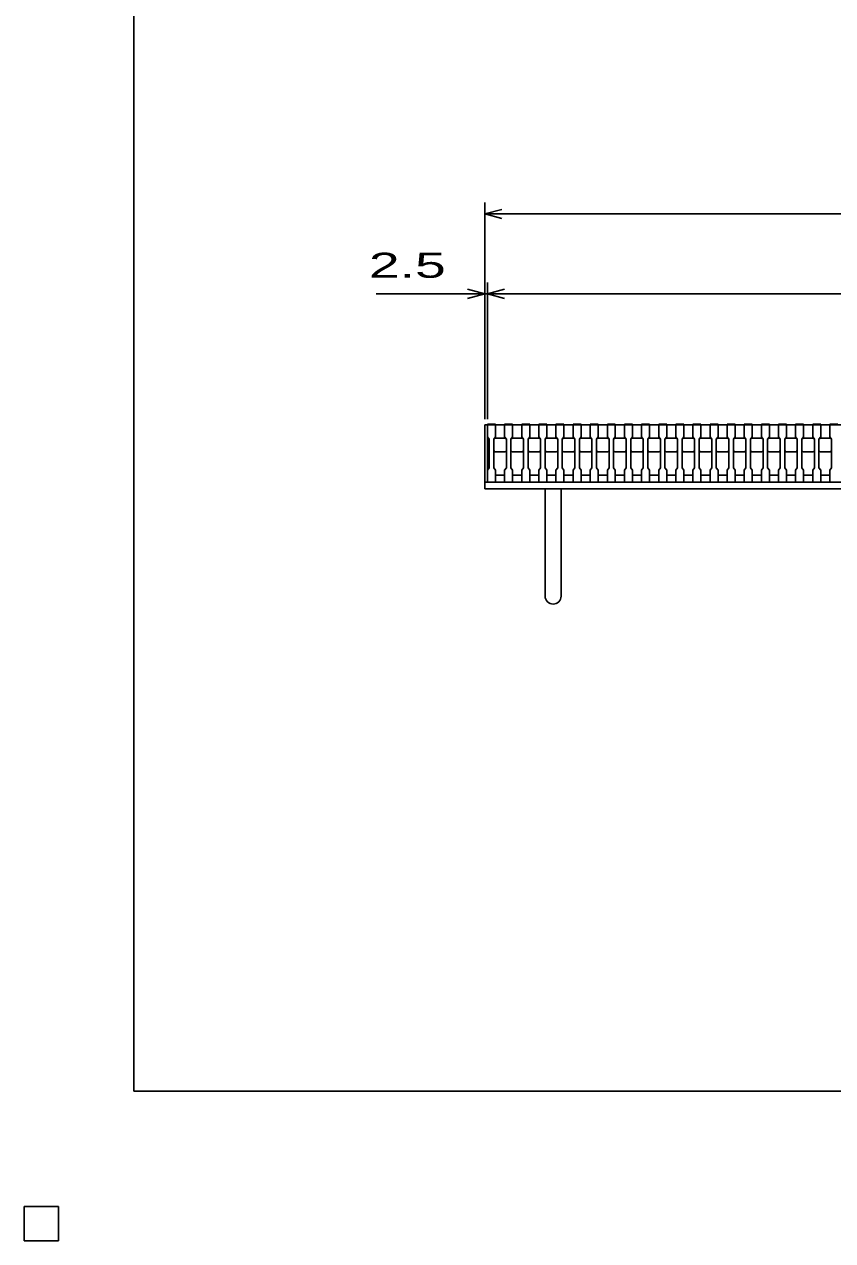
# Model space of a CAD drawing. Units: millimetres, scale not verified. Extents: x -1820 to 1736, y -1282 to 1048.
# Drawn here: x -1820 to -1112, y -1282 to -216 of the extents above; entities that cross this region are included whole.
import ezdxf
from ezdxf.enums import TextEntityAlignment as Align

# ---------------------------------------------------------------- set-up
doc = ezdxf.new("R2010")
doc.units = ezdxf.units.MM
doc.header["$LTSCALE"] = 10
for name, color, linetype, lineweight in [('0_2', 150, 'Continuous', 25), ('16', 3, 'Continuous', 25), ('19', 6, 'Continuous', 25), ('22', 4, 'Continuous', 25)]:
    doc.layers.add(name, color=color, linetype=linetype, lineweight=lineweight)
doc.styles.add('ベクトル', font='')
doc.styles.get('ベクトル').set_extended_font_data('ベクトル')

msp = doc.modelspace()

# ---------------------------------------------------------------- linework, layer by layer
at = {"layer": '0_2'}
for p, q in [((-1724, -1151.5), (-1724, 1048.5)), ((1736, -1151.5), (-1724, -1151.5))]:
    msp.add_line(p, q, dxfattribs=at)
at = {"layer": '16'}
for p, q in [((-1414, -567.5), (-1414, -566.8)), ((-1414, -566.8), (-1407, -566.8)), ((-1414, -567.5), (-1414, -578)), ((-1407, -567.5), (-1414, -567.5)), ((-1414, -567.5), (-1414, -611.5)), ((-1414, -567.5), (-419, -567.5)), ((-1407, -566.8), (-1407, -567.5)), ((-1407, -578), (-1407, -567.5)), ((-1399, -567.5), (-1399, -566.8)), ((-1399, -566.8), (-1392, -566.8)), ((-1399, -567.5), (-1399, -578)), ((-1392, -567.5), (-1399, -567.5)), ((-1392, -566.8), (-1392, -567.5)), ((-1392, -578), (-1392, -567.5)), ((-1384, -567.5), (-1384, -566.8)), ((-1384, -566.8), (-1377, -566.8)), ((-1384, -567.5), (-1384, -578)), ((-1377, -567.5), (-1384, -567.5)), ((-1377, -566.8), (-1377, -567.5)), ((-1377, -578), (-1377, -567.5)), ((-1369, -567.5), (-1369, -566.8)), ((-1369, -566.8), (-1362, -566.8)), ((-1369, -567.5), (-1369, -578)), ((-1362, -567.5), (-1369, -567.5)), ((-1362, -566.8), (-1362, -567.5)), ((-1362, -578), (-1362, -567.5)), ((-1354, -567.5), (-1354, -566.8)), ((-1354, -566.8), (-1347, -566.8)), ((-1354, -567.5), (-1354, -578)), ((-1347, -567.5), (-1354, -567.5)), ((-1347, -566.8), (-1347, -567.5)), ((-1347, -578), (-1347, -567.5)), ((-1339, -567.5), (-1339, -566.8)), ((-1339, -566.8), (-1332, -566.8)), ((-1339, -567.5), (-1339, -578)), ((-1332, -567.5), (-1339, -567.5)), ((-1332, -566.8), (-1332, -567.5)), ((-1332, -578), (-1332, -567.5)), ((-1324, -567.5), (-1324, -566.8)), ((-1324, -566.8), (-1317, -566.8)), ((-1324, -567.5), (-1324, -578)), ((-1317, -567.5), (-1324, -567.5)), ((-1317, -566.8), (-1317, -567.5)), ((-1317, -578), (-1317, -567.5)), ((-1309, -567.5), (-1309, -566.8)), ((-1309, -566.8), (-1302, -566.8)), ((-1309, -567.5), (-1309, -578)), ((-1302, -567.5), (-1309, -567.5)), ((-1302, -566.8), (-1302, -567.5)), ((-1302, -578), (-1302, -567.5)), ((-1294, -567.5), (-1294, -566.8)), ((-1294, -566.8), (-1287, -566.8)), ((-1294, -567.5), (-1294, -578)), ((-1287, -567.5), (-1294, -567.5)), ((-1287, -566.8), (-1287, -567.5)), ((-1287, -578), (-1287, -567.5)), ((-1279, -567.5), (-1279, -566.8)), ((-1279, -566.8), (-1272, -566.8)), ((-1279, -567.5), (-1279, -578)), ((-1272, -567.5), (-1279, -567.5)), ((-1272, -566.8), (-1272, -567.5)), ((-1272, -578), (-1272, -567.5)), ((-1264, -567.5), (-1264, -566.8)), ((-1264, -566.8), (-1257, -566.8)), ((-1264, -567.5), (-1264, -578)), ((-1257, -567.5), (-1264, -567.5)), ((-1257, -566.8), (-1257, -567.5)), ((-1257, -578), (-1257, -567.5)), ((-1249, -567.5), (-1249, -566.8)), ((-1249, -566.8), (-1242, -566.8)), ((-1249, -567.5), (-1249, -578)), ((-1242, -567.5), (-1249, -567.5)), ((-1242, -566.8), (-1242, -567.5)), ((-1242, -578), (-1242, -567.5)), ((-1234, -567.5), (-1234, -566.8)), ((-1234, -566.8), (-1227, -566.8)), ((-1234, -567.5), (-1234, -578)), ((-1227, -567.5), (-1234, -567.5)), ((-1227, -566.8), (-1227, -567.5)), ((-1227, -578), (-1227, -567.5)), ((-1219, -567.5), (-1219, -566.8)), ((-1219, -566.8), (-1212, -566.8)), ((-1219, -567.5), (-1219, -578)), ((-1212, -567.5), (-1219, -567.5)), ((-1212, -566.8), (-1212, -567.5)), ((-1212, -578), (-1212, -567.5)), ((-1204, -567.5), (-1204, -566.8)), ((-1204, -566.8), (-1197, -566.8)), ((-1204, -567.5), (-1204, -578)), ((-1197, -567.5), (-1204, -567.5)), ((-1197, -566.8), (-1197, -567.5)), ((-1197, -578), (-1197, -567.5)), ((-1189, -567.5), (-1189, -566.8)), ((-1189, -566.8), (-1182, -566.8)), ((-1189, -567.5), (-1189, -578)), ((-1182, -567.5), (-1189, -567.5)), ((-1182, -566.8), (-1182, -567.5)), ((-1182, -578), (-1182, -567.5)), ((-1174, -567.5), (-1174, -566.8)), ((-1174, -566.8), (-1167, -566.8)), ((-1174, -567.5), (-1174, -578)), ((-1167, -567.5), (-1174, -567.5)), ((-1167, -566.8), (-1167, -567.5)), ((-1167, -578), (-1167, -567.5)), ((-1159, -567.5), (-1159, -566.8)), ((-1159, -566.8), (-1152, -566.8)), ((-1159, -567.5), (-1159, -578)), ((-1152, -567.5), (-1159, -567.5)), ((-1152, -566.8), (-1152, -567.5)), ((-1152, -578), (-1152, -567.5)), ((-1144, -567.5), (-1144, -566.8)), ((-1144, -566.8), (-1137, -566.8)), ((-1144, -567.5), (-1144, -578)), ((-1137, -567.5), (-1144, -567.5)), ((-1137, -566.8), (-1137, -567.5)), ((-1137, -578), (-1137, -567.5)), ((-1129, -567.5), (-1129, -566.8)), ((-1129, -566.8), (-1122, -566.8)), ((-1129, -567.5), (-1129, -578)), ((-1122, -567.5), (-1129, -567.5)), ((-1122, -566.8), (-1122, -567.5)), ((-1122, -578), (-1122, -567.5)), ((-1114, -567.5), (-1114, -566.8)), ((-1114, -566.8), (-1107, -566.8)), ((-1114, -567.5), (-1114, -578)), ((-1107, -567.5), (-1114, -567.5)), ((-1414, -578), (-1412.5, -580)), ((-1412.5, -580), (-1412.5, -605)), ((-1408.5, -580), (-1407, -578)), ((-1408.5, -580), (-1407.5, -579)), ((-1408.5, -605), (-1408.5, -580)), ((-1407.5, -579), (-1398.5, -579)), ((-1399, -578), (-1397.5, -580)), ((-1398.5, -579), (-1397.5, -580)), ((-1397.5, -580), (-1397.5, -605)), ((-1393.5, -580), (-1392, -578)), ((-1393.5, -580), (-1392.5, -579)), ((-1393.5, -605), (-1393.5, -580)), ((-1392.5, -579), (-1383.5, -579)), ((-1384, -578), (-1382.5, -580)), ((-1383.5, -579), (-1382.5, -580)), ((-1382.5, -580), (-1382.5, -605)), ((-1378.5, -580), (-1377, -578)), ((-1378.5, -580), (-1377.5, -579)), ((-1378.5, -605), (-1378.5, -580)), ((-1377.5, -579), (-1368.5, -579)), ((-1369, -578), (-1367.5, -580)), ((-1368.5, -579), (-1367.5, -580)), ((-1367.5, -580), (-1367.5, -605)), ((-1363.5, -580), (-1362, -578)), ((-1363.5, -580), (-1362.5, -579)), ((-1363.5, -605), (-1363.5, -580)), ((-1362.5, -579), (-1353.5, -579)), ((-1354, -578), (-1352.5, -580)), ((-1353.5, -579), (-1352.5, -580)), ((-1352.5, -580), (-1352.5, -605)), ((-1348.5, -580), (-1347, -578)), ((-1348.5, -580), (-1347.5, -579)), ((-1348.5, -605), (-1348.5, -580)), ((-1347.5, -579), (-1338.5, -579)), ((-1339, -578), (-1337.5, -580)), ((-1338.5, -579), (-1337.5, -580)), ((-1337.5, -580), (-1337.5, -605)), ((-1333.5, -580), (-1332, -578)), ((-1333.5, -580), (-1332.5, -579)), ((-1333.5, -605), (-1333.5, -580)), ((-1332.5, -579), (-1323.5, -579)), ((-1324, -578), (-1322.5, -580)), ((-1323.5, -579), (-1322.5, -580)), ((-1322.5, -580), (-1322.5, -605)), ((-1318.5, -580), (-1317, -578)), ((-1318.5, -580), (-1317.5, -579)), ((-1318.5, -605), (-1318.5, -580)), ((-1317.5, -579), (-1308.5, -579)), ((-1309, -578), (-1307.5, -580)), ((-1308.5, -579), (-1307.5, -580)), ((-1307.5, -580), (-1307.5, -605)), ((-1303.5, -580), (-1302, -578)), ((-1303.5, -580), (-1302.5, -579)), ((-1303.5, -605), (-1303.5, -580)), ((-1302.5, -579), (-1293.5, -579)), ((-1294, -578), (-1292.5, -580)), ((-1293.5, -579), (-1292.5, -580)), ((-1292.5, -580), (-1292.5, -605)), ((-1288.5, -580), (-1287, -578)), ((-1288.5, -580), (-1287.5, -579)), ((-1288.5, -605), (-1288.5, -580)), ((-1287.5, -579), (-1278.5, -579)), ((-1279, -578), (-1277.5, -580)), ((-1278.5, -579), (-1277.5, -580)), ((-1277.5, -580), (-1277.5, -605)), ((-1273.5, -580), (-1272, -578)), ((-1273.5, -580), (-1272.5, -579)), ((-1273.5, -605), (-1273.5, -580)), ((-1272.5, -579), (-1263.5, -579)), ((-1264, -578), (-1262.5, -580)), ((-1263.5, -579), (-1262.5, -580)), ((-1262.5, -580), (-1262.5, -605)), ((-1258.5, -580), (-1257, -578)), ((-1258.5, -580), (-1257.5, -579)), ((-1258.5, -605), (-1258.5, -580)), ((-1257.5, -579), (-1248.5, -579)), ((-1249, -578), (-1247.5, -580)), ((-1248.5, -579), (-1247.5, -580)), ((-1247.5, -580), (-1247.5, -605)), ((-1243.5, -580), (-1242, -578)), ((-1243.5, -580), (-1242.5, -579)), ((-1243.5, -605), (-1243.5, -580)), ((-1242.5, -579), (-1233.5, -579)), ((-1234, -578), (-1232.5, -580)), ((-1233.5, -579), (-1232.5, -580)), ((-1232.5, -580), (-1232.5, -605)), ((-1228.5, -580), (-1227, -578)), ((-1228.5, -580), (-1227.5, -579)), ((-1228.5, -605), (-1228.5, -580)), ((-1227.5, -579), (-1218.5, -579)), ((-1219, -578), (-1217.5, -580)), ((-1218.5, -579), (-1217.5, -580)), ((-1217.5, -580), (-1217.5, -605)), ((-1213.5, -580), (-1212, -578)), ((-1213.5, -580), (-1212.5, -579)), ((-1213.5, -605), (-1213.5, -580)), ((-1212.5, -579), (-1203.5, -579)), ((-1204, -578), (-1202.5, -580)), ((-1203.5, -579), (-1202.5, -580)), ((-1202.5, -580), (-1202.5, -605)), ((-1198.5, -580), (-1197, -578)), ((-1198.5, -580), (-1197.5, -579)), ((-1198.5, -605), (-1198.5, -580)), ((-1197.5, -579), (-1188.5, -579)), ((-1189, -578), (-1187.5, -580)), ((-1188.5, -579), (-1187.5, -580)), ((-1187.5, -580), (-1187.5, -605)), ((-1183.5, -580), (-1182, -578)), ((-1183.5, -580), (-1182.5, -579)), ((-1183.5, -605), (-1183.5, -580)), ((-1182.5, -579), (-1173.5, -579)), ((-1174, -578), (-1172.5, -580)), ((-1173.5, -579), (-1172.5, -580)), ((-1172.5, -580), (-1172.5, -605)), ((-1168.5, -580), (-1167, -578)), ((-1168.5, -580), (-1167.5, -579)), ((-1168.5, -605), (-1168.5, -580)), ((-1167.5, -579), (-1158.5, -579)), ((-1159, -578), (-1157.5, -580)), ((-1158.5, -579), (-1157.5, -580)), ((-1157.5, -580), (-1157.5, -605)), ((-1153.5, -580), (-1152, -578)), ((-1153.5, -580), (-1152.5, -579)), ((-1153.5, -605), (-1153.5, -580)), ((-1152.5, -579), (-1143.5, -579)), ((-1144, -578), (-1142.5, -580)), ((-1143.5, -579), (-1142.5, -580)), ((-1142.5, -580), (-1142.5, -605)), ((-1138.5, -580), (-1137, -578)), ((-1138.5, -580), (-1137.5, -579)), ((-1138.5, -605), (-1138.5, -580)), ((-1137.5, -579), (-1128.5, -579)), ((-1129, -578), (-1127.5, -580)), ((-1128.5, -579), (-1127.5, -580)), ((-1127.5, -580), (-1127.5, -605)), ((-1123.5, -580), (-1122, -578)), ((-1123.5, -580), (-1122.5, -579)), ((-1123.5, -605), (-1123.5, -580)), ((-1122.5, -579), (-1113.5, -579)), ((-1114, -578), (-1112.5, -580)), ((-1113.5, -579), (-1112.5, -580)), ((-1112.5, -580), (-1112.5, -605)), ((-1407.5, -591), (-1408.5, -590)), ((-1398.5, -591), (-1407.5, -591)), ((-1397.5, -590), (-1398.5, -591)), ((-1392.5, -591), (-1393.5, -590)), ((-1383.5, -591), (-1392.5, -591)), ((-1382.5, -590), (-1383.5, -591)), ((-1377.5, -591), (-1378.5, -590)), ((-1368.5, -591), (-1377.5, -591)), ((-1367.5, -590), (-1368.5, -591)), ((-1362.5, -591), (-1363.5, -590)), ((-1353.5, -591), (-1362.5, -591)), ((-1352.5, -590), (-1353.5, -591)), ((-1347.5, -591), (-1348.5, -590)), ((-1338.5, -591), (-1347.5, -591)), ((-1337.5, -590), (-1338.5, -591)), ((-1332.5, -591), (-1333.5, -590)), ((-1323.5, -591), (-1332.5, -591)), ((-1322.5, -590), (-1323.5, -591)), ((-1317.5, -591), (-1318.5, -590)), ((-1308.5, -591), (-1317.5, -591)), ((-1307.5, -590), (-1308.5, -591)), ((-1302.5, -591), (-1303.5, -590)), ((-1293.5, -591), (-1302.5, -591)), ((-1292.5, -590), (-1293.5, -591)), ((-1287.5, -591), (-1288.5, -590)), ((-1278.5, -591), (-1287.5, -591)), ((-1277.5, -590), (-1278.5, -591)), ((-1272.5, -591), (-1273.5, -590)), ((-1263.5, -591), (-1272.5, -591)), ((-1262.5, -590), (-1263.5, -591)), ((-1257.5, -591), (-1258.5, -590)), ((-1248.5, -591), (-1257.5, -591)), ((-1247.5, -590), (-1248.5, -591)), ((-1242.5, -591), (-1243.5, -590)), ((-1233.5, -591), (-1242.5, -591)), ((-1232.5, -590), (-1233.5, -591)), ((-1227.5, -591), (-1228.5, -590)), ((-1218.5, -591), (-1227.5, -591)), ((-1217.5, -590), (-1218.5, -591)), ((-1212.5, -591), (-1213.5, -590)), ((-1203.5, -591), (-1212.5, -591)), ((-1202.5, -590), (-1203.5, -591)), ((-1197.5, -591), (-1198.5, -590)), ((-1188.5, -591), (-1197.5, -591)), ((-1187.5, -590), (-1188.5, -591)), ((-1182.5, -591), (-1183.5, -590)), ((-1173.5, -591), (-1182.5, -591)), ((-1172.5, -590), (-1173.5, -591)), ((-1167.5, -591), (-1168.5, -590)), ((-1158.5, -591), (-1167.5, -591)), ((-1157.5, -590), (-1158.5, -591)), ((-1152.5, -591), (-1153.5, -590)), ((-1143.5, -591), (-1152.5, -591)), ((-1142.5, -590), (-1143.5, -591)), ((-1137.5, -591), (-1138.5, -590)), ((-1128.5, -591), (-1137.5, -591)), ((-1127.5, -590), (-1128.5, -591)), ((-1122.5, -591), (-1123.5, -590)), ((-1113.5, -591), (-1122.5, -591)), ((-1112.5, -590), (-1113.5, -591)), ((-1412.5, -605), (-1414, -607)), ((-1414, -607), (-1414, -617.5)), ((-1407, -607), (-1408.5, -605)), ((-1407, -617.5), (-1407, -607)), ((-1397.5, -605), (-1399, -607)), ((-1399, -607), (-1399, -617.5)), ((-1392, -607), (-1393.5, -605)), ((-1392, -617.5), (-1392, -607)), ((-1382.5, -605), (-1384, -607)), ((-1384, -607), (-1384, -617.5)), ((-1377, -607), (-1378.5, -605)), ((-1377, -617.5), (-1377, -607)), ((-1367.5, -605), (-1369, -607)), ((-1369, -607), (-1369, -617.5)), ((-1362, -607), (-1363.5, -605)), ((-1362, -617.5), (-1362, -607)), ((-1352.5, -605), (-1354, -607)), ((-1354, -607), (-1354, -617.5)), ((-1347, -607), (-1348.5, -605)), ((-1347, -617.5), (-1347, -607)), ((-1337.5, -605), (-1339, -607)), ((-1339, -607), (-1339, -617.5)), ((-1332, -607), (-1333.5, -605)), ((-1332, -617.5), (-1332, -607)), ((-1322.5, -605), (-1324, -607)), ((-1324, -607), (-1324, -617.5)), ((-1317, -607), (-1318.5, -605)), ((-1317, -617.5), (-1317, -607)), ((-1307.5, -605), (-1309, -607)), ((-1309, -607), (-1309, -617.5)), ((-1302, -607), (-1303.5, -605)), ((-1302, -617.5), (-1302, -607)), ((-1292.5, -605), (-1294, -607)), ((-1294, -607), (-1294, -617.5)), ((-1287, -607), (-1288.5, -605)), ((-1287, -617.5), (-1287, -607)), ((-1277.5, -605), (-1279, -607)), ((-1279, -607), (-1279, -617.5)), ((-1272, -607), (-1273.5, -605)), ((-1272, -617.5), (-1272, -607)), ((-1262.5, -605), (-1264, -607)), ((-1264, -607), (-1264, -617.5)), ((-1257, -607), (-1258.5, -605)), ((-1257, -617.5), (-1257, -607)), ((-1247.5, -605), (-1249, -607)), ((-1249, -607), (-1249, -617.5)), ((-1242, -607), (-1243.5, -605)), ((-1242, -617.5), (-1242, -607)), ((-1232.5, -605), (-1234, -607)), ((-1234, -607), (-1234, -617.5)), ((-1227, -607), (-1228.5, -605)), ((-1227, -617.5), (-1227, -607)), ((-1217.5, -605), (-1219, -607)), ((-1219, -607), (-1219, -617.5)), ((-1212, -607), (-1213.5, -605)), ((-1212, -617.5), (-1212, -607)), ((-1202.5, -605), (-1204, -607)), ((-1204, -607), (-1204, -617.5)), ((-1197, -607), (-1198.5, -605)), ((-1197, -617.5), (-1197, -607)), ((-1187.5, -605), (-1189, -607)), ((-1189, -607), (-1189, -617.5)), ((-1182, -607), (-1183.5, -605)), ((-1182, -617.5), (-1182, -607)), ((-1172.5, -605), (-1174, -607)), ((-1174, -607), (-1174, -617.5)), ((-1167, -607), (-1168.5, -605)), ((-1167, -617.5), (-1167, -607)), ((-1157.5, -605), (-1159, -607)), ((-1159, -607), (-1159, -617.5)), ((-1152, -607), (-1153.5, -605)), ((-1152, -617.5), (-1152, -607)), ((-1142.5, -605), (-1144, -607)), ((-1144, -607), (-1144, -617.5)), ((-1137, -607), (-1138.5, -605)), ((-1137, -617.5), (-1137, -607)), ((-1127.5, -605), (-1129, -607)), ((-1129, -607), (-1129, -617.5)), ((-1122, -607), (-1123.5, -605)), ((-1122, -617.5), (-1122, -607)), ((-1112.5, -605), (-1114, -607)), ((-1114, -607), (-1114, -617.5)), ((-1414, -617.5), (-1407, -617.5)), ((-1407, -611.5), (-1399, -611.5)), ((-1399, -617.5), (-1392, -617.5)), ((-1392, -611.5), (-1384, -611.5)), ((-1384, -617.5), (-1377, -617.5)), ((-1377, -611.5), (-1369, -611.5)), ((-1369, -617.5), (-1362, -617.5)), ((-1362, -611.5), (-1354, -611.5)), ((-1354, -617.5), (-1347, -617.5)), ((-1347, -611.5), (-1339, -611.5)), ((-1339, -617.5), (-1332, -617.5)), ((-1332, -611.5), (-1324, -611.5)), ((-1324, -617.5), (-1317, -617.5)), ((-1317, -611.5), (-1309, -611.5)), ((-1309, -617.5), (-1302, -617.5)), ((-1302, -611.5), (-1294, -611.5)), ((-1294, -617.5), (-1287, -617.5)), ((-1287, -611.5), (-1279, -611.5)), ((-1279, -617.5), (-1272, -617.5)), ((-1272, -611.5), (-1264, -611.5)), ((-1264, -617.5), (-1257, -617.5)), ((-1257, -611.5), (-1249, -611.5)), ((-1249, -617.5), (-1242, -617.5)), ((-1242, -611.5), (-1234, -611.5)), ((-1234, -617.5), (-1227, -617.5)), ((-1227, -611.5), (-1219, -611.5)), ((-1219, -617.5), (-1212, -617.5)), ((-1212, -611.5), (-1204, -611.5)), ((-1204, -617.5), (-1197, -617.5)), ((-1197, -611.5), (-1189, -611.5)), ((-1189, -617.5), (-1182, -617.5)), ((-1182, -611.5), (-1174, -611.5)), ((-1174, -617.5), (-1167, -617.5)), ((-1167, -611.5), (-1159, -611.5)), ((-1159, -617.5), (-1152, -617.5)), ((-1152, -611.5), (-1144, -611.5)), ((-1144, -617.5), (-1137, -617.5)), ((-1137, -611.5), (-1129, -611.5)), ((-1129, -617.5), (-1122, -617.5)), ((-1122, -611.5), (-1114, -611.5)), ((-1114, -617.5), (-1107, -617.5)), ((-1790, -1252.5), (-1820, -1252.5)), ((-1820, -1252.5), (-1820, -1282.5)), ((-1790, -1252.5), (-1820, -1252.5)), ((-1820, -1252.5), (-1820, -1282.5)), ((-1790, -1252.5), (-1820, -1252.5)), ((-1820, -1252.5), (-1820, -1282.5)), ((-1790, -1252.5), (-1820, -1252.5)), ((-1820, -1252.5), (-1820, -1282.5)), ((-1790, -1252.5), (-1820, -1252.5)), ((-1820, -1252.5), (-1820, -1282.5)), ((-1790, -1282.5), (-1790, -1252.5)), ((-1790, -1282.5), (-1790, -1252.5)), ((-1790, -1282.5), (-1790, -1252.5)), ((-1790, -1282.5), (-1790, -1252.5)), ((-1790, -1282.5), (-1790, -1252.5)), ((-1820, -1282.5), (-1790, -1282.5)), ((-1820, -1282.5), (-1790, -1282.5)), ((-1820, -1282.5), (-1790, -1282.5)), ((-1820, -1282.5), (-1790, -1282.5)), ((-1820, -1282.5), (-1790, -1282.5))]:
    msp.add_line(p, q, dxfattribs=at)
at = {"layer": '19'}
for p, q in [((-1416.5, -617.5), (-1416.5, -567.5)), ((-1416.5, -567.5), (-1414, -567.5)), ((-1416.5, -617.5), (-416.5, -617.5)), ((-1416.5, -623.5), (-1416.5, -617.5)), ((-416.5, -623.5), (-1416.5, -623.5)), ((-1363.5, -623.5), (-1363.5, -717.5)), ((-1349.5, -717.5), (-1349.5, -623.5))]:
    msp.add_line(p, q, dxfattribs=at)
msp.add_arc((-1356.5, -717.5), 7, 180, 0, dxfattribs=at)
at = {"layer": '22'}
for p, q in [((-1416.5, -562.5), (-1416.5, -372.5)), ((-1416.5, -382.5), (-1401.5, -378.5)), ((-1401.5, -386.5), (-1416.5, -382.5)), ((-1416.5, -382.5), (-416.5, -382.5)), ((-1416.5, -562.5), (-1416.5, -442.5)), ((-1414, -562.5), (-1414, -442.5)), ((-1511.5, -452.5), (-1416.5, -452.5)), ((-1416.5, -452.5), (-1431.5, -448.5)), ((-1431.5, -456.5), (-1416.5, -452.5)), ((-1416.5, -452.5), (-1414, -452.5)), ((-1414, -452.5), (-1399, -448.5)), ((-1399, -456.5), (-1414, -452.5)), ((-1414, -452.5), (-419, -452.5))]:
    msp.add_line(p, q, dxfattribs=at)
at = {"layer": '22', "color": 2}
for p, q in [((-1790, -1252.5), (-1820, -1252.5)), ((-1820, -1252.5), (-1820, -1282.5)), ((-1790, -1252.5), (-1820, -1252.5)), ((-1820, -1252.5), (-1820, -1282.5)), ((-1790, -1252.5), (-1820, -1252.5)), ((-1820, -1252.5), (-1820, -1282.5)), ((-1790, -1282.5), (-1790, -1252.5)), ((-1790, -1282.5), (-1790, -1252.5)), ((-1790, -1282.5), (-1790, -1252.5)), ((-1820, -1282.5), (-1790, -1282.5)), ((-1820, -1282.5), (-1790, -1282.5)), ((-1820, -1282.5), (-1790, -1282.5))]:
    msp.add_line(p, q, dxfattribs=at)

# ---------------------------------------------------------------- texts
at = {"layer": '22', "color": 2, "style": 'ベクトル', "width": 1.65}
msp.add_text(' 2.5 ', height=21.99, dxfattribs=at).set_placement((-1531.5, -427.5), align=Align.MIDDLE_LEFT)

doc.saveas('drawing.dxf')
